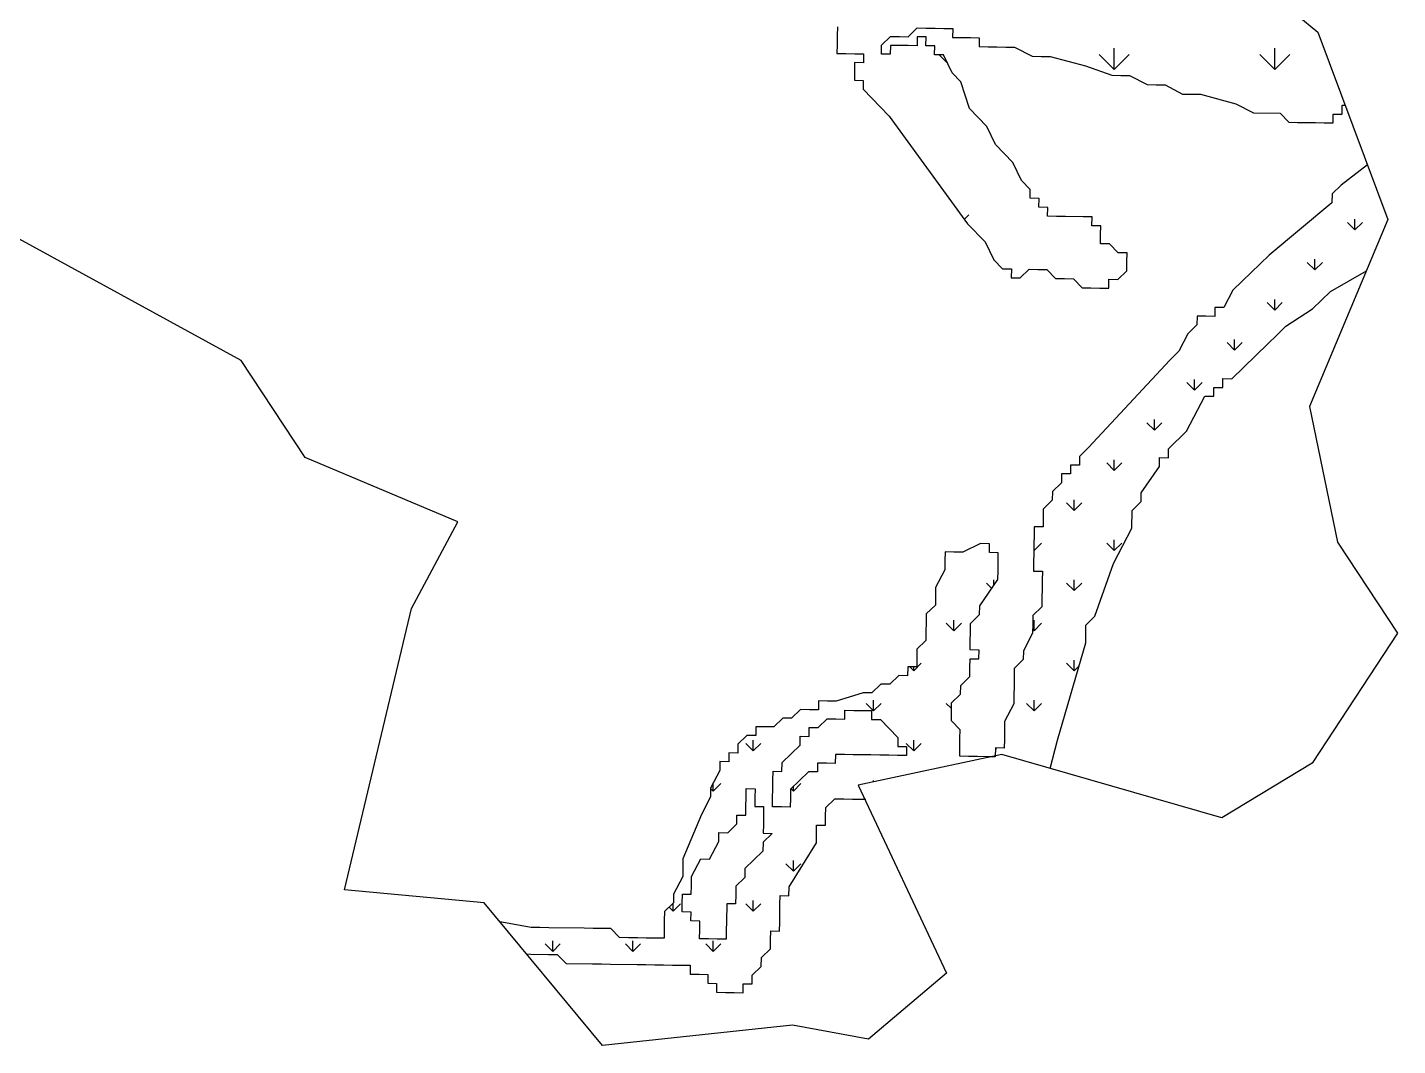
# Model space of a CAD drawing. Header units: metres. Extents: x 264905 to 276210, y 2136098 to 2155975.
# Drawn here: x 266299 to 266912, y 2153926 to 2154382 of the extents above; entities that cross this region are included whole.
import ezdxf

# ---------------------------------------------------------------- set-up
doc = ezdxf.new("R2010")
doc.units = ezdxf.units.M
doc.layers.add('MANGROOVES', color=112, linetype='Continuous')
doc.layers.add('village', color=3, linetype='Continuous')

msp = doc.modelspace()

# ---------------------------------------------------------------- linework, layer by layer
at = {"layer": 'MANGROOVES'}
for p, q in [((266661.4, 2154378.61), (266661.34, 2154374.64)), ((266661.45, 2154382.59), (266661.4, 2154378.61)), ((266681.21, 2154374.34), (266685.24, 2154378.26)), ((266685.24, 2154378.26), (266689.22, 2154378.2)), ((266689.22, 2154378.2), (266693.19, 2154378.14)), ((266693.19, 2154378.14), (266697.23, 2154382.06)), ((266697.17, 2154378.08), (266697.11, 2154374.11)), ((266701.14, 2154378.02), (266697.17, 2154378.08)), ((266697.23, 2154382.06), (266701.2, 2154382)), ((266701.09, 2154374.05), (266701.14, 2154378.02)), ((266701.2, 2154382), (266705.18, 2154381.94)), ((266705.18, 2154381.94), (266709.15, 2154381.88)), ((266709.15, 2154381.88), (266713.13, 2154381.82)), ((266713.13, 2154381.82), (266713.07, 2154377.84)), ((266661.34, 2154374.64), (266661.28, 2154370.66)), ((266681.15, 2154370.37), (266681.21, 2154374.34)), ((266685.19, 2154374.28), (266685.13, 2154370.31)), ((266689.16, 2154374.22), (266685.19, 2154374.28)), ((266693.14, 2154374.16), (266689.16, 2154374.22)), ((266697.11, 2154374.11), (266693.14, 2154374.16)), ((266705.06, 2154373.99), (266701.09, 2154374.05)), ((266705, 2154370.01), (266705.06, 2154373.99)), ((266713.07, 2154377.84), (266717.04, 2154377.79)), ((266717.04, 2154377.79), (266721.02, 2154377.73)), ((266721.02, 2154377.73), (266724.99, 2154377.67)), ((266724.99, 2154377.67), (266724.93, 2154373.69)), ((266724.93, 2154373.69), (266728.91, 2154373.63)), ((266728.91, 2154373.63), (266732.88, 2154373.57)), ((266732.88, 2154373.57), (266736.86, 2154373.52)), ((266736.86, 2154373.52), (266740.83, 2154373.46)), ((266740.83, 2154373.46), (266748.72, 2154369.36)), ((266661.28, 2154370.66), (266665.25, 2154370.6)), ((266665.25, 2154370.6), (266669.23, 2154370.54)), ((266669.17, 2154366.57), (266669.11, 2154362.59)), ((266673.14, 2154366.51), (266669.17, 2154366.57)), ((266669.23, 2154370.54), (266673.2, 2154370.48)), ((266673.2, 2154370.48), (266673.14, 2154366.51)), ((266685.13, 2154370.31), (266681.15, 2154370.37)), ((266708.98, 2154369.95), (266705, 2154370.01)), ((266712.83, 2154361.94), (266708.98, 2154369.95)), ((266748.72, 2154369.36), (266752.7, 2154369.3)), ((266752.7, 2154369.3), (266756.67, 2154369.25)), ((266756.67, 2154369.25), (266772.52, 2154365.03)), ((266669.11, 2154362.59), (266669.05, 2154358.62)), ((266716.75, 2154357.91), (266712.83, 2154361.94)), ((266772.52, 2154365.03), (266784.38, 2154360.88)), ((266784.38, 2154360.88), (266788.36, 2154360.82)), ((266788.36, 2154360.82), (266792.33, 2154360.76)), ((266792.33, 2154360.76), (266800.22, 2154356.67)), ((266669.05, 2154358.62), (266673.02, 2154358.56)), ((266673.02, 2154358.56), (266672.97, 2154354.58)), ((266672.97, 2154354.58), (266676.88, 2154350.55)), ((266720.55, 2154345.92), (266716.75, 2154357.91)), ((266800.22, 2154356.67), (266804.2, 2154356.61)), ((266804.2, 2154356.61), (266808.17, 2154356.55)), ((266808.17, 2154356.55), (266816.06, 2154352.46)), ((266676.88, 2154350.55), (266680.8, 2154346.51)), ((266816.06, 2154352.46), (266820.04, 2154352.4)), ((266820.04, 2154352.4), (266824.01, 2154352.34)), ((266824.01, 2154352.34), (266839.85, 2154348.13)), ((266839.85, 2154348.13), (266847.74, 2154344.04)), ((266887.49, 2154343.45), (266887.55, 2154347.42)), ((266887.55, 2154347.42), (266888.84, 2154347.4)), ((266680.8, 2154346.51), (266684.71, 2154342.48)), ((266684.71, 2154342.48), (266719.78, 2154294.24)), ((266724.46, 2154341.89), (266720.55, 2154345.92)), ((266728.38, 2154337.85), (266724.46, 2154341.89)), ((266847.74, 2154344.04), (266859.67, 2154343.86)), ((266859.67, 2154343.86), (266863.58, 2154339.82)), ((266883.46, 2154339.53), (266883.52, 2154343.5)), ((266883.52, 2154343.5), (266887.49, 2154343.45)), ((266732.24, 2154329.84), (266728.38, 2154337.85)), ((266863.58, 2154339.82), (266867.56, 2154339.76)), ((266867.56, 2154339.76), (266871.53, 2154339.71)), ((266871.53, 2154339.71), (266875.51, 2154339.65)), ((266875.51, 2154339.65), (266879.48, 2154339.59)), ((266879.48, 2154339.59), (266883.46, 2154339.53)), ((266736.15, 2154325.81), (266732.24, 2154329.84)), ((266740.07, 2154321.77), (266736.15, 2154325.81)), ((266743.92, 2154313.76), (266740.07, 2154321.77)), ((266898.77, 2154320.76), (266887.02, 2154311.64)), ((266747.84, 2154309.73), (266743.92, 2154313.76)), ((266887.02, 2154311.64), (266882.99, 2154307.72)), ((266747.78, 2154305.75), (266747.84, 2154309.73)), ((266751.76, 2154305.7), (266747.78, 2154305.75)), ((266751.7, 2154301.72), (266751.76, 2154305.7)), ((266882.99, 2154307.72), (266882.93, 2154303.75)), ((266755.67, 2154301.66), (266751.7, 2154301.72)), ((266755.61, 2154297.69), (266755.67, 2154301.66)), ((266882.93, 2154303.75), (266854.75, 2154280.31)), ((266719.78, 2154294.24), (266727.61, 2154286.17)), ((266759.59, 2154297.63), (266755.61, 2154297.69)), ((266763.56, 2154297.57), (266759.59, 2154297.63)), ((266771.51, 2154297.45), (266763.56, 2154297.57)), ((266775.49, 2154297.39), (266771.51, 2154297.45)), ((266775.43, 2154293.41), (266775.49, 2154297.39)), ((266779.4, 2154293.36), (266775.43, 2154293.41)), ((266779.34, 2154289.38), (266779.4, 2154293.36)), ((266727.61, 2154286.17), (266731.47, 2154278.16)), ((266779.29, 2154285.4), (266779.34, 2154289.38)), ((266783.26, 2154285.35), (266779.29, 2154285.4)), ((266787.18, 2154281.31), (266783.26, 2154285.35)), ((266791.15, 2154281.25), (266787.18, 2154281.31)), ((266791.09, 2154277.28), (266791.15, 2154281.25)), ((266854.75, 2154280.31), (266850.72, 2154276.39)), ((266731.47, 2154278.16), (266735.38, 2154274.13)), ((266735.38, 2154274.13), (266739.36, 2154274.07)), ((266739.36, 2154274.07), (266739.3, 2154270.09)), ((266743.28, 2154270.03), (266747.31, 2154273.95)), ((266747.31, 2154273.95), (266751.28, 2154273.89)), ((266751.28, 2154273.89), (266755.26, 2154273.83)), ((266755.26, 2154273.83), (266759.17, 2154269.8)), ((266791.03, 2154273.3), (266791.09, 2154277.28)), ((266850.72, 2154276.39), (266846.68, 2154272.48)), ((266739.3, 2154270.09), (266743.28, 2154270.03)), ((266759.17, 2154269.8), (266763.15, 2154269.74)), ((266763.15, 2154269.74), (266767.12, 2154269.68)), ((266767.12, 2154269.68), (266771.04, 2154265.65)), ((266782.97, 2154265.47), (266783.02, 2154269.44)), ((266783.02, 2154269.44), (266787, 2154269.38)), ((266787, 2154269.38), (266791.03, 2154273.3)), ((266842.65, 2154268.56), (266838.61, 2154264.64)), ((266846.68, 2154272.48), (266842.65, 2154268.56)), ((266882.34, 2154263.99), (266898.36, 2154273.29)), ((266771.04, 2154265.65), (266775.02, 2154265.59)), ((266775.02, 2154265.59), (266778.99, 2154265.53)), ((266778.99, 2154265.53), (266782.97, 2154265.47)), ((266838.61, 2154264.64), (266834.52, 2154256.75)), ((266878.3, 2154260.08), (266882.34, 2154263.99)), ((266830.55, 2154256.81), (266830.49, 2154252.83)), ((266834.52, 2154256.75), (266830.55, 2154256.81)), ((266862.23, 2154248.39), (266874.27, 2154256.16)), ((266874.27, 2154256.16), (266878.3, 2154260.08)), ((266822.54, 2154252.95), (266822.48, 2154248.98)), ((266826.51, 2154252.89), (266822.54, 2154252.95)), ((266830.49, 2154252.83), (266826.51, 2154252.89)), ((266818.44, 2154245.06), (266814.35, 2154237.17)), ((266822.48, 2154248.98), (266818.44, 2154245.06)), ((266854.16, 2154240.55), (266858.19, 2154244.47)), ((266858.19, 2154244.47), (266862.23, 2154248.39)), ((266814.35, 2154237.17), (266810.32, 2154233.25)), ((266838.02, 2154224.89), (266854.16, 2154240.55)), ((266810.32, 2154233.25), (266773.95, 2154194.03)), ((266833.99, 2154220.97), (266834.05, 2154224.95)), ((266834.05, 2154224.95), (266838.02, 2154224.89)), ((266829.96, 2154217.05), (266830.02, 2154221.03)), ((266830.02, 2154221.03), (266833.99, 2154220.97)), ((266817.8, 2154201.33), (266825.98, 2154217.11)), ((266825.98, 2154217.11), (266829.96, 2154217.05)), ((266809.73, 2154193.5), (266817.8, 2154201.33)), ((266773.95, 2154194.03), (266769.92, 2154190.11)), ((266769.92, 2154190.11), (266769.86, 2154186.13)), ((266805.63, 2154185.6), (266805.69, 2154189.58)), ((266805.69, 2154189.58), (266809.67, 2154189.52)), ((266809.67, 2154189.52), (266809.73, 2154193.5)), ((266761.85, 2154182.28), (266761.79, 2154178.3)), ((266765.83, 2154182.22), (266761.85, 2154182.28)), ((266765.89, 2154186.19), (266765.83, 2154182.22)), ((266769.86, 2154186.13), (266765.89, 2154186.19)), ((266797.51, 2154173.79), (266805.63, 2154185.6)), ((266761.79, 2154178.3), (266757.76, 2154174.38)), ((266757.7, 2154170.41), (266753.67, 2154166.49)), ((266757.76, 2154174.38), (266757.7, 2154170.41)), ((266793.42, 2154165.9), (266797.45, 2154169.82)), ((266797.45, 2154169.82), (266797.51, 2154173.79)), ((266753.67, 2154166.49), (266753.61, 2154162.52)), ((266793.3, 2154157.95), (266793.42, 2154165.9)), ((266749.57, 2154158.6), (266749.51, 2154154.63)), ((266753.55, 2154158.54), (266749.57, 2154158.6)), ((266753.61, 2154162.52), (266753.55, 2154158.54)), ((266785.11, 2154142.17), (266793.3, 2154157.95)), ((266785.11, 2154142.17), (266793.3, 2154157.95)), ((266725.61, 2154151), (266717.6, 2154147.15)), ((266729.58, 2154150.94), (266725.61, 2154151)), ((266729.52, 2154146.97), (266729.58, 2154150.94)), ((266749.51, 2154154.63), (266749.46, 2154150.65)), ((266709.65, 2154147.26), (266709.59, 2154143.29)), ((266713.62, 2154147.2), (266709.65, 2154147.26)), ((266717.6, 2154147.15), (266713.62, 2154147.2)), ((266733.5, 2154146.91), (266729.52, 2154146.97)), ((266733.44, 2154142.93), (266733.5, 2154146.91)), ((266749.4, 2154146.67), (266749.34, 2154142.7)), ((266749.46, 2154150.65), (266749.4, 2154146.67)), ((266709.53, 2154139.31), (266705.44, 2154131.42)), ((266709.59, 2154143.29), (266709.53, 2154139.31)), ((266733.32, 2154134.98), (266733.38, 2154138.96)), ((266733.38, 2154138.96), (266733.44, 2154142.93)), ((266749.34, 2154142.7), (266749.28, 2154138.72)), ((266749.28, 2154138.72), (266753.25, 2154138.66)), ((266753.25, 2154138.66), (266753.19, 2154134.69)), ((266776.81, 2154118.43), (266785.11, 2154142.17)), ((266725.19, 2154123.17), (266733.32, 2154134.98)), ((266753.19, 2154134.69), (266753.14, 2154130.71)), ((266705.44, 2154131.42), (266705.32, 2154123.47)), ((266753.08, 2154126.74), (266753.02, 2154122.76)), ((266753.14, 2154130.71), (266753.08, 2154126.74)), ((266705.32, 2154123.47), (266701.28, 2154119.55)), ((266725.13, 2154119.2), (266725.19, 2154123.17)), ((266753.02, 2154122.76), (266748.98, 2154118.85)), ((266701.28, 2154119.55), (266701.11, 2154107.63)), ((266721.04, 2154111.31), (266721.1, 2154115.28)), ((266721.1, 2154115.28), (266725.13, 2154119.2)), ((266748.92, 2154114.87), (266748.87, 2154110.89)), ((266748.98, 2154118.85), (266748.92, 2154114.87)), ((266772.71, 2154110.54), (266772.77, 2154114.52)), ((266772.77, 2154114.52), (266776.81, 2154118.43)), ((266720.98, 2154107.33), (266721.04, 2154111.31)), ((266748.87, 2154110.89), (266744.77, 2154103)), ((266772.66, 2154106.56), (266772.71, 2154110.54)), ((266697.07, 2154103.71), (266697.01, 2154099.73)), ((266701.11, 2154107.63), (266697.07, 2154103.71)), ((266720.92, 2154103.36), (266720.98, 2154107.33)), ((266724.9, 2154103.3), (266720.92, 2154103.36)), ((266724.84, 2154099.32), (266724.9, 2154103.3)), ((266744.77, 2154103), (266744.71, 2154099.03)), ((266760.08, 2154063.01), (266772.66, 2154106.56)), ((266692.98, 2154095.82), (266692.92, 2154091.84)), ((266696.96, 2154095.76), (266692.98, 2154095.82)), ((266697.01, 2154099.73), (266696.96, 2154095.76)), ((266720.81, 2154095.4), (266720.86, 2154099.38)), ((266720.86, 2154099.38), (266724.84, 2154099.32)), ((266744.71, 2154099.03), (266740.68, 2154095.11)), ((266688.95, 2154091.9), (266684.91, 2154087.98)), ((266692.92, 2154091.84), (266688.95, 2154091.9)), ((266716.71, 2154087.51), (266720.75, 2154091.43)), ((266720.75, 2154091.43), (266720.81, 2154095.4)), ((266740.62, 2154091.13), (266740.56, 2154087.16)), ((266740.68, 2154095.11), (266740.62, 2154091.13)), ((266672.93, 2154084.19), (266660.95, 2154080.39)), ((266676.9, 2154084.13), (266672.93, 2154084.19)), ((266680.94, 2154088.04), (266676.9, 2154084.13)), ((266684.91, 2154087.98), (266680.94, 2154088.04)), ((266712.62, 2154079.62), (266716.65, 2154083.54)), ((266716.65, 2154083.54), (266716.71, 2154087.51)), ((266740.56, 2154087.16), (266740.5, 2154083.18)), ((266653, 2154080.51), (266652.94, 2154076.53)), ((266656.97, 2154080.45), (266653, 2154080.51)), ((266660.95, 2154080.39), (266656.97, 2154080.45)), ((266712.56, 2154075.65), (266712.62, 2154079.62)), ((266740.44, 2154079.21), (266736.35, 2154071.32)), ((266740.5, 2154083.18), (266740.44, 2154079.21)), ((266636.98, 2154072.79), (266632.94, 2154068.87)), ((266640.95, 2154072.73), (266636.98, 2154072.79)), ((266644.99, 2154076.65), (266640.95, 2154072.73)), ((266648.96, 2154076.59), (266644.99, 2154076.65)), ((266652.94, 2154076.53), (266648.96, 2154076.59)), ((266652.82, 2154068.58), (266656.85, 2154072.5)), ((266652.82, 2154068.58), (266656.85, 2154072.5)), ((266656.85, 2154072.5), (266660.83, 2154072.44)), ((266656.85, 2154072.5), (266660.83, 2154072.44)), ((266660.83, 2154072.44), (266664.8, 2154072.38)), ((266660.83, 2154072.44), (266664.8, 2154072.38)), ((266664.8, 2154072.38), (266664.86, 2154076.35)), ((266664.8, 2154072.38), (266664.86, 2154076.35)), ((266664.86, 2154076.35), (266668.84, 2154076.29)), ((266664.86, 2154076.35), (266668.84, 2154076.29)), ((266668.84, 2154076.29), (266672.81, 2154076.23)), ((266668.84, 2154076.29), (266672.81, 2154076.23)), ((266672.81, 2154076.23), (266676.79, 2154076.18)), ((266672.81, 2154076.23), (266676.79, 2154076.18)), ((266676.79, 2154076.18), (266676.73, 2154072.2)), ((266676.79, 2154076.18), (266676.73, 2154072.2)), ((266676.73, 2154072.2), (266680.7, 2154072.14)), ((266676.73, 2154072.2), (266680.7, 2154072.14)), ((266680.7, 2154072.14), (266684.62, 2154068.11)), ((266680.7, 2154072.14), (266684.62, 2154068.11)), ((266712.5, 2154071.67), (266712.56, 2154075.65)), ((266716.42, 2154067.64), (266712.5, 2154071.67)), ((266736.35, 2154071.32), (266736.29, 2154067.34)), ((266620.96, 2154065.08), (266616.93, 2154061.16)), ((266624.94, 2154065.02), (266620.96, 2154065.08)), ((266624.99, 2154068.99), (266624.94, 2154065.02)), ((266628.97, 2154068.93), (266624.99, 2154068.99)), ((266632.94, 2154068.87), (266628.97, 2154068.93)), ((266648.78, 2154064.66), (266648.84, 2154068.64)), ((266648.78, 2154064.66), (266648.84, 2154068.64)), ((266648.84, 2154068.64), (266652.82, 2154068.58)), ((266648.84, 2154068.64), (266652.82, 2154068.58)), ((266684.62, 2154068.11), (266688.53, 2154064.07)), ((266684.62, 2154068.11), (266688.53, 2154064.07)), ((266716.36, 2154063.66), (266716.42, 2154067.64)), ((266736.29, 2154067.34), (266736.23, 2154063.36)), ((266616.93, 2154061.16), (266616.87, 2154057.18)), ((266640.72, 2154056.83), (266644.75, 2154060.75)), ((266640.72, 2154056.83), (266644.75, 2154060.75)), ((266644.75, 2154060.75), (266644.81, 2154064.72)), ((266644.75, 2154060.75), (266644.81, 2154064.72)), ((266644.81, 2154064.72), (266648.78, 2154064.66)), ((266644.81, 2154064.72), (266648.78, 2154064.66)), ((266688.53, 2154064.07), (266688.47, 2154060.1)), ((266688.53, 2154064.07), (266688.47, 2154060.1)), ((266688.47, 2154060.1), (266692.45, 2154060.04)), ((266688.47, 2154060.1), (266692.45, 2154060.04)), ((266692.45, 2154060.04), (266692.39, 2154056.06)), ((266692.45, 2154060.04), (266692.39, 2154056.06)), ((266716.24, 2154055.71), (266716.3, 2154059.68)), ((266716.3, 2154059.68), (266716.36, 2154063.66)), ((266732.2, 2154059.45), (266732.14, 2154055.47)), ((266736.17, 2154059.39), (266732.2, 2154059.45)), ((266736.23, 2154063.36), (266736.17, 2154059.39)), ((266756.71, 2154050.31), (266760.08, 2154063.01)), ((266608.86, 2154053.33), (266608.8, 2154049.35)), ((266612.83, 2154053.27), (266608.86, 2154053.33)), ((266612.89, 2154057.24), (266612.83, 2154053.27)), ((266616.87, 2154057.18), (266612.89, 2154057.24)), ((266636.62, 2154048.94), (266636.68, 2154052.91)), ((266636.62, 2154048.94), (266636.68, 2154052.91)), ((266636.68, 2154052.91), (266640.72, 2154056.83)), ((266636.68, 2154052.91), (266640.72, 2154056.83)), ((266660.59, 2154056.53), (266660.53, 2154052.56)), ((266660.59, 2154056.53), (266660.53, 2154052.56)), ((266664.57, 2154056.48), (266660.59, 2154056.53)), ((266664.57, 2154056.48), (266660.59, 2154056.53)), ((266668.54, 2154056.42), (266664.57, 2154056.48)), ((266668.54, 2154056.42), (266664.57, 2154056.48)), ((266672.52, 2154056.36), (266668.54, 2154056.42)), ((266672.52, 2154056.36), (266668.54, 2154056.42)), ((266676.49, 2154056.3), (266672.52, 2154056.36)), ((266676.49, 2154056.3), (266672.52, 2154056.36)), ((266680.47, 2154056.24), (266676.49, 2154056.3)), ((266680.47, 2154056.24), (266676.49, 2154056.3)), ((266684.44, 2154056.18), (266680.47, 2154056.24)), ((266684.44, 2154056.18), (266680.47, 2154056.24)), ((266688.42, 2154056.12), (266684.44, 2154056.18)), ((266688.42, 2154056.12), (266684.44, 2154056.18)), ((266692.39, 2154056.06), (266688.42, 2154056.12)), ((266692.39, 2154056.06), (266688.42, 2154056.12)), ((266720.22, 2154055.65), (266716.24, 2154055.71)), ((266724.19, 2154055.59), (266720.22, 2154055.65)), ((266728.16, 2154055.53), (266724.19, 2154055.59)), ((266732.14, 2154055.47), (266728.16, 2154055.53)), ((266608.8, 2154049.35), (266604.71, 2154041.46)), ((266632.59, 2154045.02), (266632.65, 2154049)), ((266632.59, 2154045.02), (266632.65, 2154049)), ((266632.65, 2154049), (266636.62, 2154048.94)), ((266632.65, 2154049), (266636.62, 2154048.94)), ((266648.55, 2154048.76), (266644.52, 2154044.84)), ((266648.55, 2154048.76), (266644.52, 2154044.84)), ((266652.52, 2154048.7), (266648.55, 2154048.76)), ((266652.52, 2154048.7), (266648.55, 2154048.76)), ((266652.58, 2154052.68), (266652.52, 2154048.7)), ((266652.58, 2154052.68), (266652.52, 2154048.7)), ((266656.56, 2154052.62), (266652.58, 2154052.68)), ((266656.56, 2154052.62), (266652.58, 2154052.68)), ((266660.53, 2154052.56), (266656.56, 2154052.62)), ((266660.53, 2154052.56), (266656.56, 2154052.62)), ((266604.71, 2154041.46), (266604.65, 2154037.48)), ((266620.55, 2154037.25), (266620.61, 2154041.22)), ((266620.55, 2154037.25), (266620.61, 2154041.22)), ((266620.61, 2154041.22), (266624.58, 2154041.16)), ((266620.61, 2154041.22), (266624.58, 2154041.16)), ((266624.58, 2154041.16), (266624.52, 2154037.19)), ((266624.58, 2154041.16), (266624.52, 2154037.19)), ((266632.47, 2154037.07), (266632.53, 2154041.04)), ((266632.47, 2154037.07), (266632.53, 2154041.04)), ((266632.53, 2154041.04), (266632.59, 2154045.02)), ((266632.53, 2154041.04), (266632.59, 2154045.02)), ((266640.48, 2154040.93), (266640.42, 2154036.95)), ((266640.48, 2154040.93), (266640.42, 2154036.95)), ((266644.52, 2154044.84), (266640.48, 2154040.93)), ((266644.52, 2154044.84), (266640.48, 2154040.93)), ((266604.65, 2154037.48), (266600.56, 2154029.59)), ((266620.49, 2154033.27), (266620.55, 2154037.25)), ((266620.49, 2154033.27), (266620.55, 2154037.25)), ((266624.52, 2154037.19), (266624.46, 2154033.21)), ((266624.52, 2154037.19), (266624.46, 2154033.21)), ((266632.41, 2154033.09), (266632.47, 2154037.07)), ((266632.41, 2154033.09), (266632.47, 2154037.07)), ((266640.42, 2154036.95), (266640.36, 2154032.98)), ((266640.42, 2154036.95), (266640.36, 2154032.98)), ((266656.26, 2154032.74), (266660.3, 2154036.66)), ((266660.3, 2154036.66), (266664.27, 2154036.6)), ((266664.27, 2154036.6), (266668.25, 2154036.54)), ((266668.25, 2154036.54), (266672.22, 2154036.48)), ((266672.22, 2154036.48), (266674.21, 2154036.45)), ((266600.56, 2154029.59), (266592.31, 2154009.83)), ((266616.4, 2154025.38), (266616.45, 2154029.35)), ((266616.4, 2154025.38), (266616.45, 2154029.35)), ((266616.45, 2154029.35), (266620.43, 2154029.3)), ((266616.45, 2154029.35), (266620.43, 2154029.3)), ((266620.43, 2154029.3), (266620.49, 2154033.27)), ((266620.43, 2154029.3), (266620.49, 2154033.27)), ((266624.46, 2154033.21), (266628.44, 2154033.15)), ((266624.46, 2154033.21), (266628.44, 2154033.15)), ((266628.38, 2154029.18), (266628.32, 2154025.2)), ((266628.38, 2154029.18), (266628.32, 2154025.2)), ((266628.44, 2154033.15), (266628.38, 2154029.18)), ((266628.44, 2154033.15), (266628.38, 2154029.18)), ((266636.39, 2154033.03), (266632.41, 2154033.09)), ((266636.39, 2154033.03), (266632.41, 2154033.09)), ((266640.36, 2154032.98), (266636.39, 2154033.03)), ((266640.36, 2154032.98), (266636.39, 2154033.03)), ((266656.14, 2154024.79), (266656.2, 2154028.76)), ((266656.2, 2154028.76), (266656.26, 2154032.74)), ((266612.36, 2154021.46), (266616.4, 2154025.38)), ((266612.36, 2154021.46), (266616.4, 2154025.38)), ((266628.32, 2154025.2), (266628.26, 2154021.23)), ((266628.32, 2154025.2), (266628.26, 2154021.23)), ((266652.11, 2154020.87), (266652.17, 2154024.85)), ((266652.17, 2154024.85), (266656.14, 2154024.79)), ((266604.24, 2154009.65), (266608.33, 2154017.55)), ((266604.24, 2154009.65), (266608.33, 2154017.55)), ((266608.33, 2154017.55), (266608.39, 2154021.52)), ((266608.33, 2154017.55), (266608.39, 2154021.52)), ((266608.39, 2154021.52), (266612.36, 2154021.46)), ((266608.39, 2154021.52), (266612.36, 2154021.46)), ((266628.2, 2154017.25), (266628.14, 2154013.28)), ((266628.2, 2154017.25), (266628.14, 2154013.28)), ((266632.24, 2154021.17), (266628.2, 2154017.25)), ((266632.24, 2154021.17), (266628.2, 2154017.25)), ((266628.26, 2154021.23), (266632.24, 2154021.17)), ((266628.26, 2154021.23), (266632.24, 2154021.17)), ((266639.83, 2153997.2), (266652.05, 2154016.9)), ((266639.83, 2153997.2), (266652.05, 2154016.9)), ((266652.05, 2154016.9), (266652.11, 2154020.87)), ((266592.31, 2154009.83), (266592.25, 2154005.85)), ((266628.14, 2154013.28), (266624.11, 2154009.36)), ((266628.14, 2154013.28), (266624.11, 2154009.36)), ((266592.25, 2154005.85), (266592.19, 2154001.88)), ((266596.17, 2154001.82), (266600.26, 2154009.71)), ((266596.17, 2154001.82), (266600.26, 2154009.71)), ((266600.26, 2154009.71), (266604.24, 2154009.65)), ((266600.26, 2154009.71), (266604.24, 2154009.65)), ((266620.08, 2154005.44), (266620.02, 2154001.47)), ((266620.08, 2154005.44), (266620.02, 2154001.47)), ((266624.11, 2154009.36), (266620.08, 2154005.44)), ((266624.11, 2154009.36), (266620.08, 2154005.44)), ((266592.19, 2154001.88), (266588.1, 2153993.99)), ((266596.05, 2153993.87), (266596.11, 2153997.84)), ((266596.05, 2153993.87), (266596.11, 2153997.84)), ((266596.11, 2153997.84), (266596.17, 2154001.82)), ((266596.11, 2153997.84), (266596.17, 2154001.82)), ((266615.98, 2153997.55), (266615.92, 2153993.57)), ((266615.98, 2153997.55), (266615.92, 2153993.57)), ((266620.02, 2154001.47), (266615.98, 2153997.55)), ((266620.02, 2154001.47), (266615.98, 2153997.55)), ((266588.1, 2153993.99), (266588.04, 2153990.01)), ((266592.02, 2153989.95), (266592.07, 2153993.93)), ((266592.02, 2153989.95), (266592.07, 2153993.93)), ((266592.07, 2153993.93), (266596.05, 2153993.87)), ((266592.07, 2153993.93), (266596.05, 2153993.87)), ((266615.92, 2153993.57), (266615.86, 2153989.6)), ((266615.92, 2153993.57), (266615.86, 2153989.6)), ((266635.74, 2153989.3), (266635.8, 2153993.28)), ((266635.8, 2153993.28), (266639.77, 2153993.22)), ((266639.77, 2153993.22), (266639.83, 2153997.2)), ((266584.01, 2153986.1), (266583.95, 2153982.12)), ((266588.04, 2153990.01), (266584.01, 2153986.1)), ((266591.96, 2153985.98), (266592.02, 2153989.95)), ((266591.96, 2153985.98), (266592.02, 2153989.95)), ((266595.93, 2153985.92), (266591.96, 2153985.98)), ((266595.93, 2153985.92), (266591.96, 2153985.98)), ((266595.87, 2153981.94), (266595.93, 2153985.92)), ((266595.87, 2153981.94), (266595.93, 2153985.92)), ((266611.89, 2153989.66), (266611.77, 2153981.71)), ((266611.89, 2153989.66), (266611.77, 2153981.71)), ((266615.86, 2153989.6), (266611.89, 2153989.66)), ((266615.86, 2153989.6), (266611.89, 2153989.66)), ((266635.62, 2153981.35), (266635.74, 2153989.3)), ((266524.26, 2153979.03), (266510.29, 2153981.57)), ((266583.95, 2153982.12), (266583.89, 2153978.14)), ((266599.85, 2153981.88), (266595.87, 2153981.94)), ((266599.85, 2153981.88), (266595.87, 2153981.94)), ((266599.79, 2153977.91), (266599.85, 2153981.88)), ((266599.79, 2153977.91), (266599.85, 2153981.88)), ((266611.77, 2153981.71), (266611.71, 2153977.73)), ((266611.77, 2153981.71), (266611.71, 2153977.73)), ((266635.56, 2153977.38), (266635.62, 2153981.35)), ((266528.24, 2153978.97), (266524.26, 2153979.03)), ((266532.21, 2153978.91), (266528.24, 2153978.97)), ((266548.11, 2153978.68), (266532.21, 2153978.91)), ((266552.09, 2153978.62), (266548.11, 2153978.68)), ((266556.06, 2153978.56), (266552.09, 2153978.62)), ((266560.04, 2153978.5), (266556.06, 2153978.56)), ((266563.96, 2153974.46), (266560.04, 2153978.5)), ((266567.93, 2153974.4), (266563.96, 2153974.46)), ((266571.9, 2153974.35), (266567.93, 2153974.4)), ((266575.88, 2153974.29), (266571.9, 2153974.35)), ((266579.85, 2153974.23), (266575.88, 2153974.29)), ((266583.83, 2153974.17), (266579.85, 2153974.23)), ((266583.89, 2153978.14), (266583.83, 2153974.17)), ((266599.73, 2153973.93), (266599.79, 2153977.91)), ((266599.73, 2153973.93), (266599.79, 2153977.91)), ((266603.7, 2153973.87), (266599.73, 2153973.93)), ((266603.7, 2153973.87), (266599.73, 2153973.93)), ((266607.68, 2153973.81), (266603.7, 2153973.87)), ((266607.68, 2153973.81), (266603.7, 2153973.87)), ((266611.65, 2153973.76), (266607.68, 2153973.81)), ((266611.65, 2153973.76), (266607.68, 2153973.81)), ((266611.71, 2153977.73), (266611.65, 2153973.76)), ((266611.71, 2153977.73), (266611.65, 2153973.76)), ((266631.47, 2153969.49), (266631.53, 2153973.46)), ((266631.53, 2153973.46), (266631.59, 2153977.44)), ((266631.59, 2153977.44), (266635.56, 2153977.38)), ((266522.24, 2153967.13), (266524.09, 2153967.1)), ((266524.09, 2153967.1), (266532.04, 2153966.98)), ((266532.04, 2153966.98), (266536.01, 2153966.93)), ((266536.01, 2153966.93), (266539.93, 2153962.89)), ((266627.44, 2153965.57), (266631.47, 2153969.49)), ((266539.93, 2153962.89), (266551.85, 2153962.71)), ((266551.85, 2153962.71), (266555.83, 2153962.65)), ((266555.83, 2153962.65), (266559.8, 2153962.6)), ((266559.8, 2153962.6), (266571.73, 2153962.42)), ((266571.73, 2153962.42), (266575.7, 2153962.36)), ((266575.7, 2153962.36), (266579.68, 2153962.3)), ((266579.68, 2153962.3), (266583.65, 2153962.24)), ((266583.65, 2153962.24), (266587.63, 2153962.18)), ((266587.63, 2153962.18), (266591.6, 2153962.12)), ((266591.6, 2153962.12), (266595.58, 2153962.07)), ((266595.58, 2153962.07), (266595.52, 2153958.09)), ((266623.34, 2153957.68), (266627.38, 2153961.59)), ((266627.38, 2153961.59), (266627.44, 2153965.57)), ((266595.52, 2153958.09), (266599.49, 2153958.03)), ((266599.49, 2153958.03), (266603.47, 2153957.97)), ((266603.47, 2153957.97), (266603.41, 2153954)), ((266623.28, 2153953.7), (266623.34, 2153957.68)), ((266603.41, 2153954), (266607.38, 2153953.94)), ((266607.38, 2153953.94), (266607.33, 2153949.96)), ((266607.33, 2153949.96), (266611.3, 2153949.9)), ((266611.3, 2153949.9), (266615.27, 2153949.84)), ((266615.27, 2153949.84), (266619.25, 2153949.78)), ((266619.25, 2153949.78), (266619.31, 2153953.76)), ((266619.31, 2153953.76), (266623.28, 2153953.7))]:
    msp.add_line(p, q, dxfattribs=at)
at = {"layer": 'MANGROOVES', "linetype": 'Continuous'}
for p, q in [((266785.45, 2154363.44), (266785.45, 2154372.97)), ((266857.29, 2154363.44), (266857.29, 2154372.97)), ((266710.72, 2154366.33), (266707.07, 2154369.98)), ((266785.45, 2154363.44), (266778.71, 2154370.18)), ((266785.45, 2154363.44), (266792.18, 2154370.18)), ((266857.29, 2154363.44), (266850.56, 2154370.18)), ((266857.29, 2154363.44), (266864.03, 2154370.18)), ((266718.29, 2154296.29), (266720.34, 2154298.34)), ((266893.21, 2154291.6), (266889.84, 2154294.97)), ((266893.21, 2154291.6), (266893.21, 2154296.36)), ((266893.21, 2154291.6), (266896.58, 2154294.97)), ((266875.25, 2154273.64), (266871.88, 2154277.01)), ((266875.25, 2154273.64), (266875.25, 2154278.4)), ((266875.25, 2154273.64), (266878.62, 2154277.01)), ((266857.29, 2154255.68), (266853.92, 2154259.05)), ((266857.29, 2154255.68), (266857.29, 2154260.44)), ((266857.29, 2154255.68), (266860.66, 2154259.05)), ((266839.33, 2154237.72), (266835.96, 2154241.09)), ((266839.33, 2154237.72), (266839.33, 2154242.48)), ((266839.33, 2154237.72), (266842.7, 2154241.09)), ((266821.37, 2154219.76), (266821.37, 2154224.52)), ((266821.37, 2154219.76), (266818, 2154223.13)), ((266821.37, 2154219.76), (266824.74, 2154223.13)), ((266803.41, 2154201.8), (266803.41, 2154206.56)), ((266803.41, 2154201.8), (266800.04, 2154205.17)), ((266803.41, 2154201.8), (266806.78, 2154205.17)), ((266785.45, 2154183.84), (266785.45, 2154188.6)), ((266785.45, 2154183.84), (266782.08, 2154187.21)), ((266785.45, 2154183.84), (266788.82, 2154187.21)), ((266767.49, 2154165.88), (266767.49, 2154170.64)), ((266767.49, 2154165.88), (266764.12, 2154169.25)), ((266767.49, 2154165.88), (266770.86, 2154169.25)), ((266749.53, 2154147.92), (266749.53, 2154152.68)), ((266749.53, 2154147.92), (266752.9, 2154151.28)), ((266785.45, 2154147.92), (266782.08, 2154151.28)), ((266785.45, 2154147.92), (266785.45, 2154152.68)), ((266785.45, 2154147.92), (266788.82, 2154151.28)), ((266749.53, 2154147.92), (266749.42, 2154148.03)), ((266730.56, 2154130.97), (266728.2, 2154133.32)), ((266731.57, 2154132.44), (266731.57, 2154134.72)), ((266767.49, 2154129.96), (266764.12, 2154133.32)), ((266767.49, 2154129.96), (266767.49, 2154134.72)), ((266767.49, 2154129.96), (266770.86, 2154133.32)), ((266713.61, 2154112), (266710.24, 2154115.36)), ((266713.61, 2154112), (266713.61, 2154116.76)), ((266713.61, 2154112), (266716.97, 2154115.36)), ((266749.53, 2154112), (266749.53, 2154116.76)), ((266749.53, 2154112), (266752.9, 2154115.36)), ((266749.53, 2154112), (266748.89, 2154112.63)), ((266695.65, 2154094.04), (266693.88, 2154095.8)), ((266695.65, 2154094.04), (266699.01, 2154097.4)), ((266695.65, 2154094.04), (266695.65, 2154095.78)), ((266767.49, 2154094.04), (266764.12, 2154097.4)), ((266767.49, 2154094.04), (266767.49, 2154098.8)), ((266767.49, 2154094.04), (266769.67, 2154096.22)), ((266677.69, 2154076.08), (266674.32, 2154079.44)), ((266677.69, 2154076.07), (266677.69, 2154080.84)), ((266677.69, 2154076.08), (266681.05, 2154079.44)), ((266712.58, 2154077.1), (266710.24, 2154079.44)), ((266713.61, 2154080.58), (266713.61, 2154080.84)), ((266749.53, 2154076.08), (266746.16, 2154079.44)), ((266749.53, 2154076.07), (266749.53, 2154080.84)), ((266749.53, 2154076.08), (266752.9, 2154079.44)), ((266623.8, 2154058.11), (266620.44, 2154061.48)), ((266623.8, 2154058.11), (266623.8, 2154062.88)), ((266623.8, 2154058.11), (266627.17, 2154061.48)), ((266695.65, 2154058.11), (266692.28, 2154061.48)), ((266695.65, 2154058.11), (266695.65, 2154062.88)), ((266695.65, 2154058.11), (266699.01, 2154061.48)), ((266732.19, 2154058.74), (266732.89, 2154059.44)), ((266605.84, 2154040.15), (266604.7, 2154041.29)), ((266605.84, 2154040.15), (266605.84, 2154043.65)), ((266605.84, 2154040.15), (266609.21, 2154043.52)), ((266641.76, 2154040.15), (266640.74, 2154041.18)), ((266641.76, 2154040.15), (266645.13, 2154043.52)), ((266641.76, 2154040.15), (266641.76, 2154042.17)), ((266677.69, 2154044.27), (266677.69, 2154044.92)), ((266641.76, 2154004.23), (266638.4, 2154007.6)), ((266641.76, 2154004.23), (266641.76, 2154009)), ((266641.76, 2154004.23), (266645.13, 2154007.6)), ((266587.88, 2153986.27), (266586.06, 2153988.09)), ((266587.88, 2153986.27), (266587.88, 2153989.86)), ((266587.88, 2153986.27), (266591.25, 2153989.64)), ((266623.8, 2153986.27), (266620.44, 2153989.64)), ((266623.8, 2153986.27), (266623.8, 2153991.03)), ((266623.8, 2153986.27), (266627.17, 2153989.64)), ((266534, 2153968.31), (266534, 2153973.07)), ((266569.92, 2153968.31), (266569.92, 2153973.07)), ((266605.84, 2153968.31), (266605.84, 2153973.07)), ((266534, 2153968.31), (266530.63, 2153971.68)), ((266534, 2153968.31), (266537.37, 2153971.68)), ((266569.92, 2153968.31), (266566.56, 2153971.68)), ((266569.92, 2153968.31), (266573.29, 2153971.68)), ((266605.84, 2153968.31), (266602.48, 2153971.68)), ((266605.84, 2153968.31), (266609.21, 2153971.68))]:
    msp.add_line(p, q, dxfattribs=at)
at = {"layer": 'village'}
for p, q in [((266834.6, 2154415.1), (266876.6, 2154380.21)), ((266876.6, 2154380.21), (266907.93, 2154296.18)), ((266394.44, 2154232.99), (266268.15, 2154302.23)), ((266907.93, 2154296.18), (266872.94, 2154212.51)), ((266423.19, 2154189.59), (266394.44, 2154232.99)), ((266872.94, 2154212.51), (266885.34, 2154151.69)), ((266491.54, 2154160.83), (266423.19, 2154189.59)), ((266470.7, 2154121.97), (266491.54, 2154160.83)), ((266885.34, 2154151.69), (266912.32, 2154110.9)), ((266440.74, 2153995.81), (266470.7, 2154121.97)), ((266912.32, 2154110.9), (266874.08, 2154052.6)), ((266735.15, 2154056.54), (266670.72, 2154042.79)), ((266833.65, 2154028.07), (266735.15, 2154056.54)), ((266874.08, 2154052.6), (266833.65, 2154028.07)), ((266670.72, 2154042.79), (266710.37, 2153958.58)), ((266503.3, 2153990.02), (266440.74, 2153995.81)), ((266556.21, 2153926.08), (266503.3, 2153990.02)), ((266710.37, 2153958.58), (266675.43, 2153928.96)), ((266641.4, 2153935.27), (266556.21, 2153926.08)), ((266675.43, 2153928.96), (266641.4, 2153935.27))]:
    msp.add_line(p, q, dxfattribs=at)

doc.saveas('drawing.dxf')
